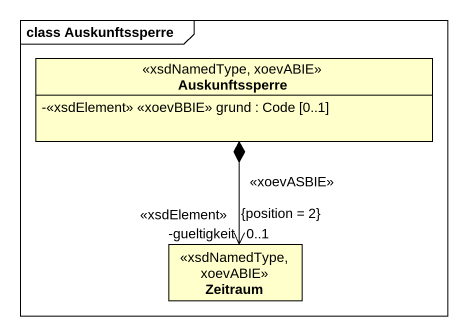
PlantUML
@startuml
mainframe class Auskunftssperre
hide circle
hide empty members
skinparam classAttributeIconSize 0
class Auskunftssperre <<xsdNamedType, xoevABIE>> {
  -<<xsdElement>> <<xoevBBIE>> grund : Code [0..1]
}
class Zeitraum <<xsdNamedType, xoevABIE>>
Auskunftssperre *--> "-gueltigkeit\n<<xsdElement>>\n0..1\n{position = 2}" Zeitraum : <<xoevASBIE>>
@enduml
